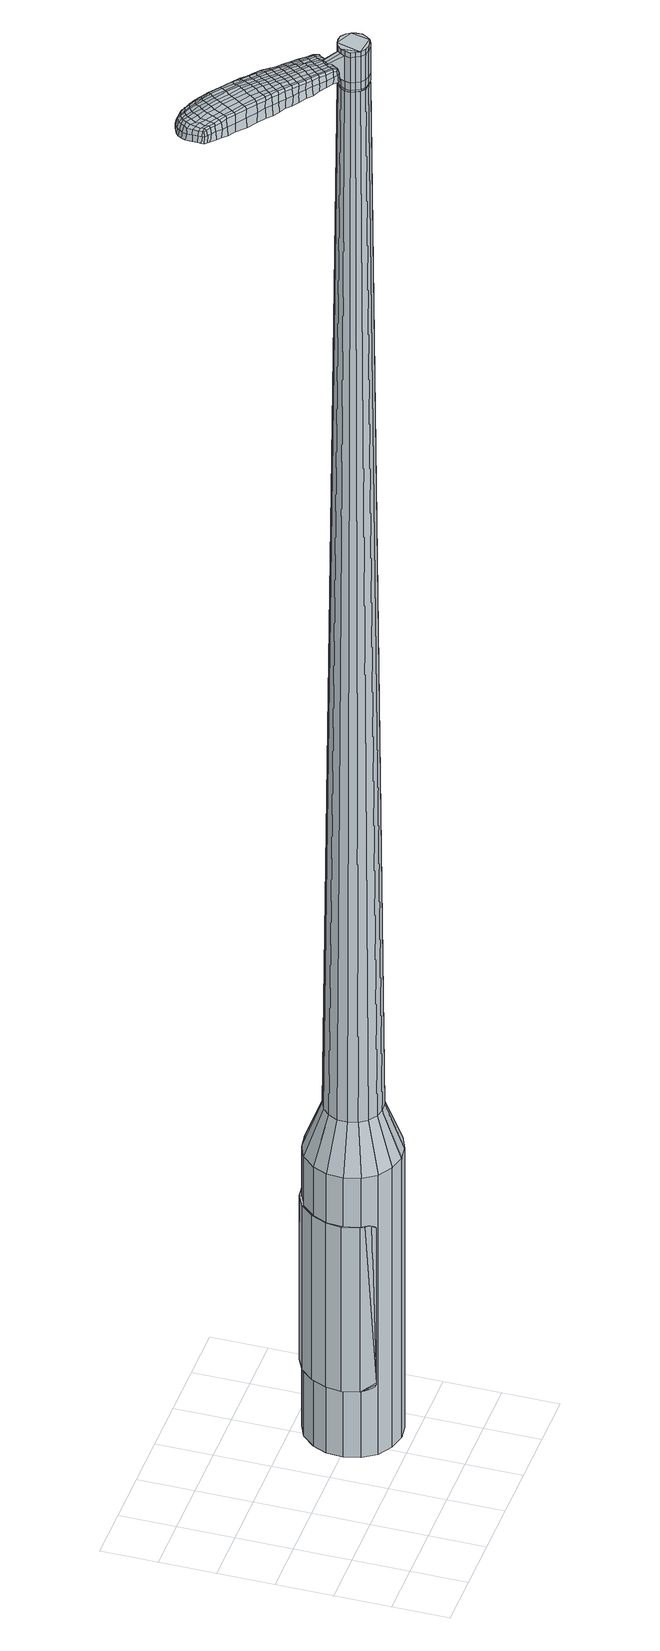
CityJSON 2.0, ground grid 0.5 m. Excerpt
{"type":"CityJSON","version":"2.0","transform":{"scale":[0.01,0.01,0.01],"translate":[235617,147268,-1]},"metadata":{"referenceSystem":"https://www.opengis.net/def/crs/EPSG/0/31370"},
"CityObjects":{
"object1":{"type":"GenericCityObject","attributes":{"cluster":382,"mean_distance_to_centroid":0.336,"new_centroid_x":235618.74,"new_centroid_y":147269.03,"mean_distance_to_camera":9.28,"H1":36.15,"H2":24.6,"Z_final":113.43,"cluster2":-1,"proj_x":235621.21,"proj_y":147265.4,"id_line":64992,"bearing_l":55.8,"distance":4.38,"orientation":"left","G_obj":145.8},"geometry":[{"type":"MultiSurface","lod":"2","boundaries":[[[0,1,2,3]],[[1,4,5,2]],[[4,6,7,5]],[[6,8,9,7]],[[8,10,11,9]],[[10,12,13,11]],[[12,14,15,13]],[[14,16,17,15]],[[16,18,19,17]],[[18,20,21,19]],[[20,22,23,21]],[[22,24,25,23]],[[24,26,27,25]],[[26,28,29,27]],[[28,30,31,29]],[[30,32,33,31]],[[32,34,35,33]],[[34,0,3,35]],[[36,37,38,39]],[[38,40,41,42]],[[41,43,42]],[[42,44,45,46]],[[45,47,46]],[[46,48,49,50]],[[49,51,50]],[[42,46,50,38]],[[50,52,39,38]],[[53,36,39]],[[2,5,7,35]],[[7,9,11,15]],[[11,13,15]],[[15,17,19,23]],[[19,21,23]],[[23,25,27,31]],[[27,29,31]],[[15,23,31,7]],[[31,33,35,7]],[[3,2,35]],[[1,0,54,55]],[[0,34,56,54]],[[34,32,57,56]],[[32,30,58,57]],[[30,28,59,58]],[[28,26,60,59]],[[26,24,61,60]],[[24,22,62,61]],[[22,20,63,62]],[[20,18,64,63]],[[18,16,65,64]],[[16,14,66,65]],[[14,12,67,66]],[[12,10,68,67]],[[10,8,69,68]],[[8,6,70,69]],[[6,4,71,70]],[[4,1,55,71]],[[55,54,72,73]],[[54,56,74,72]],[[56,57,75,74]],[[57,58,76,75]],[[58,59,77,76]],[[59,60,78,77]],[[60,61,79,78]],[[61,62,80,79]],[[62,63,81,80]],[[63,64,82,81]],[[64,65,83,82]],[[65,66,84,83]],[[66,67,85,84]],[[67,68,86,85]],[[68,69,87,86]],[[69,70,88,87]],[[70,71,89,88]],[[71,55,73,89]],[[72,90,91,73]],[[74,92,90,72]],[[93,94,92,74]],[[76,95,94,93]],[[96,97,95,76]],[[98,99,97,96]],[[100,101,99,98]],[[102,103,101,100]],[[104,105,103,102]],[[106,107,105,104]],[[108,109,107,106]],[[84,110,109,108]],[[111,112,110,84]],[[86,113,112,111]],[[114,115,113,86]],[[116,117,115,114]],[[89,118,117,116]],[[73,91,118,89]],[[119,120,121,122]],[[123,119,122,124]],[[125,123,124,126]],[[127,125,126,128]],[[129,127,128,130]],[[131,129,130,132]],[[133,131,132,134]],[[135,133,134,136]],[[137,135,136,138]],[[139,137,138,140]],[[141,139,140,142]],[[143,141,142,144]],[[145,143,144,146]],[[147,145,146,148]],[[149,147,148,150]],[[151,149,150,152]],[[75,93,74]],[[75,76,93]],[[77,96,76]],[[77,78,98,96]],[[78,79,100,98]],[[79,80,102,100]],[[80,81,104,102]],[[81,82,106,104]],[[82,83,108,106]],[[83,84,108]],[[85,111,84]],[[85,86,111]],[[87,114,86]],[[87,88,116,114]],[[88,89,116]],[[153,117,118]],[[153,154,115,117]],[[154,113,115]],[[155,112,113]],[[155,110,112]],[[156,109,110]],[[156,157,107,109]],[[157,158,105,107]],[[158,159,103,105]],[[159,160,101,103]],[[160,161,99,101]],[[161,162,97,99]],[[162,95,97]],[[163,94,95]],[[163,92,94]],[[39,52,151,164]],[[91,90,165,152]],[[53,39,164,120]],[[90,92,121,165]],[[36,53,120,119]],[[92,163,122,121]],[[37,36,119,123]],[[163,95,124,122]],[[38,37,123,125]],[[95,162,126,124]],[[40,38,125,127]],[[162,161,128,126]],[[41,40,127,129]],[[161,160,130,128]],[[43,41,129,131]],[[160,159,132,130]],[[42,43,131,133]],[[159,158,134,132]],[[44,42,133,135]],[[158,157,136,134]],[[45,44,135,137]],[[157,156,138,136]],[[47,45,137,139]],[[156,110,140,138]],[[46,47,139,141]],[[110,155,142,140]],[[48,46,141,143]],[[155,113,144,142]],[[49,48,143,145]],[[113,154,146,144]],[[51,49,145,147]],[[154,153,148,146]],[[50,51,147,149]],[[153,118,150,148]],[[52,50,149,151]],[[118,91,152,150]],[[151,152,166,167]],[[152,165,168,166]],[[165,121,169,168]],[[121,120,170,169]],[[120,164,171,170]],[[164,151,167,171]],[[172,173,174,175]],[[176,172,175,177]],[[172,176,178,179]],[[173,172,179,180]],[[181,182,183,184]],[[185,181,184,186]],[[181,185,187,188]],[[182,181,188,189]],[[190,191,192,193]],[[194,190,193,195]],[[190,194,196,197]],[[191,190,197,198]],[[199,200,201,202]],[[203,199,202,204]],[[199,203,205,206]],[[200,199,206,207]],[[208,209,210,211]],[[212,208,211,213]],[[208,212,214,215]],[[209,208,215,216]],[[217,218,219,220]],[[221,217,220,222]],[[217,221,223,224]],[[218,217,224,225]],[[226,227,228,229]],[[218,226,229,219]],[[226,218,225,230]],[[227,226,230,231]],[[232,233,234,235]],[[227,232,235,228]],[[232,227,231,236]],[[233,232,236,237]],[[238,176,177,239]],[[233,238,239,234]],[[238,233,237,240]],[[176,238,240,178]],[[241,242,243,244]],[[245,241,244,246]],[[241,245,247,248]],[[242,241,248,249]],[[250,251,252,253]],[[242,250,253,243]],[[250,242,249,254]],[[251,250,254,255]],[[256,257,258,259]],[[251,256,259,252]],[[256,251,255,260]],[[257,256,260,261]],[[262,263,264,265]],[[257,262,265,258]],[[262,257,261,266]],[[263,262,266,267]],[[268,173,180,269]],[[263,268,269,264]],[[268,263,267,270]],[[173,268,270,174]],[[271,272,273,274]],[[275,271,274,276]],[[271,275,277,278]],[[272,271,278,279]],[[280,281,282,283]],[[272,280,283,273]],[[280,272,279,284]],[[281,280,284,285]],[[286,287,288,289]],[[281,286,289,282]],[[286,281,285,290]],[[287,286,290,291]],[[292,185,186,293]],[[287,292,293,288]],[[292,287,291,294]],[[185,292,294,187]],[[295,296,297,298]],[[299,295,298,300]],[[295,299,301,302]],[[296,295,302,303]],[[304,305,306,307]],[[296,304,307,297]],[[304,296,303,308]],[[305,304,308,309]],[[310,311,312,313]],[[305,310,313,306]],[[310,305,309,314]],[[311,310,314,315]],[[316,317,318,319]],[[311,316,319,312]],[[316,311,315,320]],[[317,316,320,321]],[[322,182,189,323]],[[317,322,323,318]],[[322,317,321,324]],[[182,322,324,183]],[[325,211,210,326]],[[327,325,326,328]],[[325,327,329,330]],[[211,325,330,213]],[[331,327,328,332]],[[333,331,332,334]],[[331,333,335,336]],[[327,331,336,329]],[[337,333,334,338]],[[339,337,338,340]],[[337,339,341,342]],[[333,337,342,335]],[[343,339,340,344]],[[345,343,344,346]],[[343,345,347,348]],[[339,343,348,341]],[[349,345,346,350]],[[200,349,350,201]],[[349,200,207,351]],[[345,349,351,347]],[[352,353,198,197]],[[354,352,197,196]],[[352,354,355,356]],[[353,352,356,357]],[[358,359,357,356]],[[360,358,356,355]],[[358,360,361,362]],[[359,358,362,363]],[[364,365,363,362]],[[366,364,362,361]],[[364,366,367,368]],[[365,364,368,369]],[[370,371,369,368]],[[372,370,368,367]],[[370,372,205,203]],[[371,370,203,204]],[[373,374,375,376]],[[275,373,376,277]],[[373,275,276,377]],[[374,373,377,378]],[[379,194,195,380]],[[374,379,380,375]],[[379,374,378,381]],[[194,379,381,196]],[[382,383,384,385]],[[221,382,385,223]],[[382,221,222,386]],[[383,382,386,387]],[[388,389,390,391]],[[383,388,391,384]],[[388,383,387,392]],[[389,388,392,393]],[[394,191,198,395]],[[389,394,395,390]],[[394,389,393,396]],[[191,394,396,192]],[[397,398,399,400]],[[179,397,400,180]],[[397,179,178,401]],[[398,397,401,402]],[[403,404,405,406]],[[398,403,406,399]],[[403,398,402,407]],[[404,403,407,408]],[[409,202,201,410]],[[404,409,410,405]],[[409,404,408,411]],[[202,409,411,204]],[[412,413,414,415]],[[184,412,415,186]],[[412,184,183,416]],[[413,412,416,417]],[[418,206,205,419]],[[413,418,419,414]],[[418,413,417,420]],[[206,418,420,207]],[[421,422,423,424]],[[299,421,424,301]],[[421,299,300,425]],[[422,421,425,426]],[[427,212,213,428]],[[422,427,428,423]],[[427,422,426,429]],[[212,427,429,214]],[[430,431,432,433]],[[245,430,433,247]],[[430,245,246,434]],[[431,430,434,435]],[[436,437,438,439]],[[431,436,439,432]],[[436,431,435,440]],[[437,436,440,441]],[[442,209,216,443]],[[437,442,443,438]],[[442,437,441,444]],[[209,442,444,210]],[[445,446,435,434]],[[244,445,434,246]],[[445,244,243,447]],[[446,445,447,448]],[[449,450,441,440]],[[446,449,440,435]],[[449,446,448,451]],[[450,449,451,452]],[[453,326,210,444]],[[450,453,444,441]],[[453,450,452,454]],[[326,453,454,328]],[[455,456,457,458]],[[302,455,458,303]],[[455,302,301,424]],[[456,455,424,423]],[[459,330,329,460]],[[456,459,460,457]],[[459,456,423,428]],[[330,459,428,213]],[[461,462,448,447]],[[253,461,447,243]],[[461,253,252,463]],[[462,461,463,464]],[[465,466,452,451]],[[462,465,451,448]],[[465,462,464,467]],[[466,465,467,468]],[[469,332,328,454]],[[466,469,454,452]],[[469,466,468,470]],[[332,469,470,334]],[[471,472,473,474]],[[308,471,474,309]],[[471,308,303,458]],[[472,471,458,457]],[[475,336,335,476]],[[472,475,476,473]],[[475,472,457,460]],[[336,475,460,329]],[[477,478,464,463]],[[259,477,463,252]],[[477,259,258,479]],[[478,477,479,480]],[[481,482,468,467]],[[478,481,467,464]],[[481,478,480,483]],[[482,481,483,484]],[[485,338,334,470]],[[482,485,470,468]],[[485,482,484,486]],[[338,485,486,340]],[[487,488,489,490]],[[314,487,490,315]],[[487,314,309,474]],[[488,487,474,473]],[[491,342,341,492]],[[488,491,492,489]],[[491,488,473,476]],[[342,491,476,335]],[[493,494,480,479]],[[265,493,479,258]],[[493,265,264,495]],[[494,493,495,496]],[[497,498,484,483]],[[494,497,483,480]],[[497,494,496,499]],[[498,497,499,500]],[[501,344,340,486]],[[498,501,486,484]],[[501,498,500,502]],[[344,501,502,346]],[[503,504,505,506]],[[320,503,506,321]],[[503,320,315,490]],[[504,503,490,489]],[[507,348,347,508]],[[504,507,508,505]],[[507,504,489,492]],[[348,507,492,341]],[[509,510,496,495]],[[269,509,495,264]],[[509,269,180,400]],[[510,509,400,399]],[[511,512,500,499]],[[510,511,499,496]],[[511,510,399,406]],[[512,511,406,405]],[[513,350,346,502]],[[512,513,502,500]],[[513,512,405,410]],[[350,513,410,201]],[[514,515,417,416]],[[324,514,416,183]],[[514,324,321,506]],[[515,514,506,505]],[[516,351,207,420]],[[515,516,420,417]],[[516,515,505,508]],[[351,516,508,347]],[[517,518,378,377]],[[274,517,377,276]],[[517,274,273,519]],[[518,517,519,520]],[[521,354,196,381]],[[518,521,381,378]],[[521,518,520,522]],[[354,521,522,355]],[[523,524,525,526]],[[224,523,526,225]],[[523,224,223,385]],[[524,523,385,384]],[[527,528,529,530]],[[524,527,530,525]],[[527,524,384,391]],[[528,527,391,390]],[[531,353,357,532]],[[528,531,532,529]],[[531,528,390,395]],[[353,531,395,198]],[[533,534,520,519]],[[283,533,519,273]],[[533,283,282,535]],[[534,533,535,536]],[[537,360,355,522]],[[534,537,522,520]],[[537,534,536,538]],[[360,537,538,361]],[[539,540,541,542]],[[230,539,542,231]],[[539,230,225,526]],[[540,539,526,525]],[[543,544,545,546]],[[540,543,546,541]],[[543,540,525,530]],[[544,543,530,529]],[[547,359,363,548]],[[544,547,548,545]],[[547,544,529,532]],[[359,547,532,357]],[[549,550,536,535]],[[289,549,535,282]],[[549,289,288,551]],[[550,549,551,552]],[[553,366,361,538]],[[550,553,538,536]],[[553,550,552,554]],[[366,553,554,367]],[[555,556,557,558]],[[236,555,558,237]],[[555,236,231,542]],[[556,555,542,541]],[[559,560,561,562]],[[556,559,562,557]],[[559,556,541,546]],[[560,559,546,545]],[[563,365,369,564]],[[560,563,564,561]],[[563,560,545,548]],[[365,563,548,363]],[[565,566,552,551]],[[293,565,551,288]],[[565,293,186,415]],[[566,565,415,414]],[[567,372,367,554]],[[566,567,554,552]],[[567,566,414,419]],[[372,567,419,205]],[[568,569,402,401]],[[240,568,401,178]],[[568,240,237,558]],[[569,568,558,557]],[[570,571,408,407]],[[569,570,407,402]],[[570,569,557,562]],[[571,570,562,561]],[[572,371,204,411]],[[571,572,411,408]],[[572,571,561,564]],[[371,572,564,369]],[[573,574,575,576]],[[576,575,577,578]],[[579,577,575,580]],[[580,575,574,581]],[[582,583,584,585]],[[585,584,586,587]],[[588,586,584,589]],[[589,584,583,590]],[[591,592,593,594]],[[594,593,595,596]],[[597,595,593,598]],[[598,593,592,599]],[[600,601,602,603]],[[603,602,604,605]],[[606,604,602,607]],[[607,602,601,608]],[[609,610,611,612]],[[612,611,613,614]],[[615,613,611,616]],[[616,611,610,617]],[[618,619,620,621]],[[621,620,622,623]],[[624,622,620,625]],[[625,620,619,626]],[[627,628,629,630]],[[630,629,619,618]],[[626,619,629,631]],[[631,629,628,632]],[[633,634,635,636]],[[636,635,628,627]],[[632,628,635,637]],[[637,635,634,638]],[[578,577,639,640]],[[640,639,634,633]],[[638,634,639,641]],[[641,639,577,579]],[[642,643,644,645]],[[645,644,646,647]],[[648,646,644,649]],[[649,644,643,650]],[[651,652,653,654]],[[654,653,643,642]],[[650,643,653,655]],[[655,653,652,656]],[[657,658,659,660]],[[660,659,652,651]],[[656,652,659,661]],[[661,659,658,662]],[[663,664,665,666]],[[666,665,658,657]],[[662,658,665,667]],[[667,665,664,668]],[[581,574,669,670]],[[670,669,664,663]],[[668,664,669,671]],[[671,669,574,573]],[[672,673,674,675]],[[675,674,676,677]],[[678,676,674,679]],[[679,674,673,680]],[[681,682,683,684]],[[684,683,673,672]],[[680,673,683,685]],[[685,683,682,686]],[[687,688,689,690]],[[690,689,682,681]],[[686,682,689,691]],[[691,689,688,692]],[[587,586,693,694]],[[694,693,688,687]],[[692,688,693,695]],[[695,693,586,588]],[[696,697,698,699]],[[699,698,700,701]],[[702,700,698,703]],[[703,698,697,704]],[[705,706,707,708]],[[708,707,697,696]],[[704,697,707,709]],[[709,707,706,710]],[[711,712,713,714]],[[714,713,706,705]],[[710,706,713,715]],[[715,713,712,716]],[[717,718,719,720]],[[720,719,712,711]],[[716,712,719,721]],[[721,719,718,722]],[[590,583,723,724]],[[724,723,718,717]],[[722,718,723,725]],[[725,723,583,582]],[[609,612,726,727]],[[727,726,728,729]],[[730,728,726,170]],[[170,726,612,614]],[[729,728,731,732]],[[732,731,733,734]],[[735,733,731,736]],[[736,731,728,730]],[[734,733,737,738]],[[738,737,739,740]],[[741,739,737,742]],[[742,737,733,735]],[[740,739,743,744]],[[744,743,745,746]],[[747,745,743,748]],[[748,743,739,741]],[[746,745,749,750]],[[750,749,601,600]],[[608,601,749,751]],[[751,749,745,747]],[[599,752,753,598]],[[598,753,754,597]],[[755,754,753,756]],[[756,753,752,757]],[[757,758,759,756]],[[756,759,760,755]],[[761,760,759,762]],[[762,759,758,763]],[[763,764,765,762]],[[762,765,766,761]],[[767,766,765,768]],[[768,765,764,769]],[[769,770,771,768]],[[768,771,772,767]],[[606,772,771,604]],[[604,771,770,605]],[[773,774,775,776]],[[776,775,676,678]],[[677,676,775,777]],[[777,775,774,778]],[[596,595,779,780]],[[780,779,774,773]],[[778,774,779,781]],[[781,779,595,597]],[[782,783,784,785]],[[785,784,622,624]],[[623,622,784,786]],[[786,784,783,787]],[[788,789,790,791]],[[791,790,783,782]],[[787,783,790,792]],[[792,790,789,793]],[[599,592,794,795]],[[795,794,789,788]],[[793,789,794,796]],[[796,794,592,591]],[[797,798,799,800]],[[800,799,580,581]],[[579,580,799,801]],[[801,799,798,802]],[[803,804,805,806]],[[806,805,798,797]],[[802,798,805,807]],[[807,805,804,808]],[[600,603,809,810]],[[810,809,804,803]],[[808,804,809,811]],[[811,809,603,605]],[[812,813,814,815]],[[815,814,585,587]],[[582,585,814,816]],[[816,814,813,817]],[[606,607,818,819]],[[819,818,813,812]],[[817,813,818,820]],[[820,818,607,608]],[[821,822,823,824]],[[824,823,700,702]],[[700,823,701]],[[701,823,822,825]],[[614,613,826,827]],[[827,826,822,821]],[[825,822,826,828]],[[828,826,613,615]],[[829,830,831]],[[831,830,646,648]],[[647,646,830,832]],[[832,830,829,833]],[[834,835,836,837]],[[837,836,829,831]],[[833,829,836,838]],[[838,836,835,839]],[[617,610,840,841]],[[841,840,835,834]],[[839,835,840,842]],[[842,840,610,609]],[[833,843,844,832]],[[832,844,645,647]],[[642,645,844,845]],[[845,844,843,846]],[[839,847,848,838]],[[838,848,843,833]],[[846,843,848,849]],[[849,848,847,850]],[[609,727,851,842]],[[842,851,847,839]],[[850,847,851,852]],[[852,851,727,729]],[[853,854,855,856]],[[856,855,703,704]],[[702,703,855,824]],[[824,855,854,821]],[[730,170,857,858]],[[858,857,854,853]],[[821,854,857,827]],[[827,857,170,614]],[[846,859,845]],[[845,859,654,642]],[[651,654,859,860]],[[860,859,861]],[[850,862,863,849]],[[849,863,859,846]],[[861,859,863,864]],[[864,863,862,865]],[[729,732,866,852]],[[852,866,862,850]],[[865,862,866,867]],[[867,866,732,734]],[[868,869,870,871]],[[871,870,709,710]],[[704,709,870,856]],[[856,870,869,853]],[[735,736,872,873]],[[873,872,869,868]],[[853,869,872,858]],[[858,872,736,730]],[[861,874,875,860]],[[860,875,660,651]],[[657,660,875,876]],[[876,875,874,877]],[[865,878,879,864]],[[864,879,874,861]],[[877,874,879,880]],[[880,879,878,881]],[[734,738,882,867]],[[867,882,878,865]],[[881,878,882,883]],[[883,882,738,740]],[[884,885,886,887]],[[887,886,715,716]],[[710,715,886,871]],[[871,886,885,868]],[[741,742,888,889]],[[889,888,885,884]],[[868,885,888,873]],[[873,888,742,735]],[[877,890,891,876]],[[876,891,666,657]],[[663,666,891,892]],[[892,891,890,893]],[[881,894,895,880]],[[880,895,890,877]],[[893,890,895,896]],[[896,895,894,897]],[[740,744,898,883]],[[883,898,894,881]],[[897,894,898,899]],[[899,898,744,746]],[[900,901,902,903]],[[903,902,721,722]],[[716,721,902,887]],[[887,902,901,884]],[[747,748,904,905]],[[905,904,901,900]],[[884,901,904,889]],[[889,904,748,741]],[[893,906,907,892]],[[892,907,670,663]],[[581,670,907,800]],[[800,907,906,797]],[[897,908,909,896]],[[896,909,906,893]],[[797,906,909,806]],[[806,909,908,803]],[[746,750,910,899]],[[899,910,908,897]],[[803,908,910,810]],[[810,910,750,600]],[[817,911,912,816]],[[816,912,725,582]],[[722,725,912,903]],[[903,912,911,900]],[[608,751,913,820]],[[820,913,911,817]],[[900,911,913,905]],[[905,913,751,747]],[[778,914,915,777]],[[777,915,675,677]],[[672,675,915,916]],[[916,915,914,917]],[[597,754,918,781]],[[781,918,914,778]],[[917,914,918,919]],[[919,918,754,755]],[[920,921,922,923]],[[923,922,625,626]],[[624,625,922,785]],[[785,922,921,782]],[[924,925,926,927]],[[927,926,921,920]],[[782,921,926,791]],[[791,926,925,788]],[[757,752,928,929]],[[929,928,925,924]],[[788,925,928,795]],[[795,928,752,599]],[[917,930,931,916]],[[916,931,684,672]],[[681,684,931,932]],[[932,931,930,933]],[[755,760,934,919]],[[919,934,930,917]],[[933,930,934,935]],[[935,934,760,761]],[[936,937,938,939]],[[939,938,631,632]],[[626,631,938,923]],[[923,938,937,920]],[[940,941,942,943]],[[943,942,937,936]],[[920,937,942,927]],[[927,942,941,924]],[[763,758,944,945]],[[945,944,941,940]],[[924,941,944,929]],[[929,944,758,757]],[[933,946,947,932]],[[932,947,690,681]],[[687,690,947,948]],[[948,947,946,949]],[[761,766,950,935]],[[935,950,946,933]],[[949,946,950,951]],[[951,950,766,767]],[[952,953,954,955]],[[955,954,637,638]],[[632,637,954,939]],[[939,954,953,936]],[[956,957,958,959]],[[959,958,953,952]],[[936,953,958,943]],[[943,958,957,940]],[[769,764,960,961]],[[961,960,957,956]],[[940,957,960,945]],[[945,960,764,763]],[[949,962,963,948]],[[948,963,694,687]],[[587,694,963,815]],[[815,963,962,812]],[[767,772,964,951]],[[951,964,962,949]],[[812,962,964,819]],[[819,964,772,606]],[[802,965,966,801]],[[801,966,641,579]],[[638,641,966,955]],[[955,966,965,952]],[[808,967,968,807]],[[807,968,965,802]],[[952,965,968,959]],[[959,968,967,956]],[[605,770,969,811]],[[811,969,967,808]],[[956,967,969,961]],[[961,969,770,769]],[[573,576,175,174]],[[576,578,177,175]],[[588,589,188,187]],[[589,590,189,188]],[[591,594,193,192]],[[594,596,195,193]],[[615,616,215,214]],[[616,617,216,215]],[[618,621,220,219]],[[621,623,222,220]],[[627,630,229,228]],[[630,618,219,229]],[[633,636,235,234]],[[636,627,228,235]],[[578,640,239,177]],[[640,633,234,239]],[[648,649,248,247]],[[649,650,249,248]],[[650,655,254,249]],[[655,656,255,254]],[[656,661,260,255]],[[661,662,261,260]],[[662,667,266,261]],[[667,668,267,266]],[[668,671,270,267]],[[671,573,174,270]],[[678,679,278,277]],[[679,680,279,278]],[[680,685,284,279]],[[685,686,285,284]],[[686,691,290,285]],[[691,692,291,290]],[[692,695,294,291]],[[695,588,187,294]],[[696,699,298,297]],[[699,701,300,298]],[[705,708,307,306]],[[708,696,297,307]],[[711,714,313,312]],[[714,705,306,313]],[[717,720,319,318]],[[720,711,312,319]],[[590,724,323,189]],[[724,717,318,323]],[[773,776,376,375]],[[776,678,277,376]],[[596,780,380,195]],[[780,773,375,380]],[[623,786,386,222]],[[786,787,387,386]],[[787,792,392,387]],[[792,793,393,392]],[[793,796,396,393]],[[796,591,192,396]],[[701,425,300]],[[701,825,426,425]],[[825,828,429,426]],[[828,615,214,429]],[[831,433,432]],[[831,648,247,433]],[[834,837,439,438]],[[837,831,432,439]],[[617,841,443,216]],[[841,834,438,443]],[[970,971,972,973]],[[974,975,973,972]],[[976,977,978,979]],[[980,981,982,983]],[[971,984,985,972]],[[986,974,972,985]],[[987,976,979,988]],[[989,990,981,980]],[[984,991,992,985]],[[992,993,986,985]],[[994,987,988,995]],[[996,990,989,997]],[[991,998,999,992]],[[999,1000,993,992]],[[1001,994,995,1002]],[[1003,996,997,1004]],[[1005,1006,1007,1008]],[[1009,1010,1006,1005]],[[1009,1011,1012,1010]],[[1011,1013,1014,1012]],[[1015,1016,1017,1018]],[[1019,1020,1016,1015]],[[1021,1022,1020,1019]],[[1023,1024,1022,1021]],[[1018,1007,1006,1015]],[[1015,1006,1010,1019]],[[1010,1012,1021,1019]],[[1012,1014,1023,1021]],[[979,978,975,974]],[[988,979,974,986]],[[993,995,988,986]],[[1000,1002,995,993]],[[980,983,977,976]],[[989,980,976,987]],[[997,989,987,994]],[[1004,997,994,1001]],[[981,1005,1008,982]],[[990,1009,1005,981]],[[1011,1009,990,996]],[[1013,1011,996,1003]],[[1025,1026,1027,1028]],[[1027,1029,1030,1031]],[[1027,1031,1032,1033]],[[1027,1033,1028]],[[1034,1025,1028,1035]],[[1036,1035,1028,1037]],[[1038,1037,1028]],[[1039,1027,1026,1040]],[[1041,1039,1040,1042]],[[1043,1041,1042,1044]],[[1045,1043,1044,1046]],[[1047,1045,1046,1048]],[[1048,1049,1050,1051]],[[1048,1051,1052,1053]],[[1048,1053,1054,1055]],[[1054,1056,1057,1058]],[[1054,1058,1059,1060]],[[1054,1060,1055]],[[1048,1055,1047]],[[1061,1062,1026,1025]],[[1063,1064,1029,1027]],[[1065,1066,1038,1028]],[[1062,1067,1040,1026]],[[1068,1063,1027,1039]],[[1067,1069,1042,1040]],[[1070,1068,1039,1041]],[[1069,1071,1044,1042]],[[1072,1070,1041,1043]],[[1071,1073,1046,1044]],[[1074,1072,1043,1045]],[[1073,1075,1048,1046]],[[1076,1074,1045,1047]],[[1075,1077,1049,1048]],[[1078,1079,1056,1054]],[[1080,1076,1047,1055]],[[1050,1049,1077,1081]],[[1051,1050,1081,1082]],[[1052,1051,1082,1083]],[[1053,1052,1083,1084]],[[1054,1053,1084,1078]],[[1085,1061,1025,1034]],[[1086,1085,1034,1035]],[[1087,1086,1035,1036]],[[1088,1087,1036,1037]],[[1066,1088,1037,1038]],[[1030,1029,1064,1089]],[[1057,1056,1079,1090]],[[1031,1030,1089,1091]],[[1032,1031,1091,1092]],[[1033,1032,1092,1093]],[[1028,1033,1093,1065]],[[1058,1057,1090,1094]],[[1059,1058,1094,1095]],[[1060,1059,1095,1096]],[[1055,1060,1096,1080]]]}]}
},
"vertices":[
[137,126,384],[147,137,384],[147,137,96],[137,126,96],[160,143,384],[160,143,96],[175,145,384],[175,145,96],[189,141,384],[189,141,96],[201,133,384],[201,133,96],[210,121,384],[210,121,96],[214,107,384],[214,107,96],[213,92,384],[213,92,96],[207,79,384],[207,79,96],[197,68,384],[197,68,96],[183,62,384],[183,62,96],[169,60,384],[169,60,96],[155,64,384],[155,64,96],[142,72,384],[142,72,96],[134,84,384],[134,84,96],[130,98,384],[130,98,96],[131,113,384],[131,113,96],[158,101,1524],[160,97,1524],[162,93,1524],[161,110,1524],[166,90,1524],[171,89,1524],[180,91,1524],[176,89,1524],[183,95,1524],[185,99,1524],[184,108,1524],[185,104,1524],[181,112,1524],[177,115,1524],[168,115,1524],[173,116,1524],[164,113,1524],[159,106,1524],[151,117,429],[157,123,429],[147,109,429],[147,100,429],[149,91,429],[154,84,429],[162,79,429],[170,77,429],[179,78,429],[187,82,429],[193,88,429],[196,96,429],[197,105,429],[195,113,429],[189,120,429],[182,125,429],[174,128,429],[165,127,429],[161,110,1483],[164,113,1483],[159,106,1483],[158,101,1483],[160,97,1483],[162,93,1483],[166,90,1483],[171,89,1483],[176,89,1483],[180,91,1483],[183,95,1483],[185,99,1483],[185,104,1483],[184,108,1483],[181,112,1483],[177,115,1483],[173,116,1483],[168,115,1483],[161,110,1485],[164,113,1485],[159,106,1485],[159,101,1483],[159,101,1485],[160,97,1485],[163,93,1483],[163,93,1485],[167,91,1483],[167,91,1485],[171,90,1483],[171,90,1485],[175,90,1483],[175,90,1485],[179,92,1483],[179,92,1485],[182,95,1483],[182,95,1485],[184,99,1483],[184,99,1485],[185,104,1485],[183,108,1483],[183,108,1485],[181,112,1485],[177,114,1483],[177,114,1485],[173,115,1483],[173,115,1485],[168,115,1485],[158,101,1519],[159,106,1519],[159,106,1493],[158,101,1493],[160,97,1519],[160,97,1493],[162,93,1519],[162,93,1493],[166,90,1519],[166,90,1493],[171,89,1519],[171,89,1493],[176,89,1519],[176,89,1493],[180,91,1519],[180,91,1493],[183,95,1519],[183,95,1493],[185,99,1519],[185,99,1493],[185,104,1519],[185,104,1493],[184,108,1519],[184,108,1493],[181,112,1519],[181,112,1493],[177,115,1519],[177,115,1493],[173,116,1519],[173,116,1493],[168,115,1519],[168,115,1493],[164,113,1519],[164,113,1493],[173,116,1485],[177,115,1485],[184,108,1485],[185,99,1485],[183,95,1485],[180,91,1485],[176,89,1485],[171,89,1485],[166,90,1485],[162,93,1485],[158,101,1485],[161,110,1519],[161,110,1493],[147,123,1513],[147,123,1518],[145,120,1513],[143,118,1513],[143,118,1518],[145,120,1518],[95,178,1519],[101,174,1518],[100,176,1509],[95,180,1510],[88,183,1519],[88,185,1510],[88,182,1526],[95,176,1525],[101,172,1525],[73,147,1519],[79,143,1518],[81,144,1525],[75,147,1525],[66,151,1519],[67,152,1526],[64,151,1510],[71,146,1510],[77,142,1509],[22,202,1519],[24,205,1519],[24,206,1513],[22,203,1513],[21,198,1519],[20,199,1513],[22,198,1524],[24,201,1524],[26,204,1524],[84,161,1530],[90,157,1529],[92,159,1529],[86,163,1530],[76,166,1531],[78,169,1531],[74,163,1530],[82,158,1530],[88,154,1529],[151,116,1512],[152,118,1512],[151,118,1517],[150,116,1517],[149,113,1512],[148,114,1517],[148,113,1506],[150,116,1506],[151,118,1506],[45,210,1519],[48,209,1519],[48,211,1512],[45,212,1512],[43,211,1518],[43,213,1512],[43,210,1522],[45,209,1523],[48,208,1524],[52,207,1519],[57,204,1519],[57,206,1512],[52,208,1512],[52,205,1524],[57,202,1525],[62,201,1519],[69,197,1519],[69,198,1511],[62,203,1511],[62,199,1526],[69,195,1526],[78,190,1519],[78,192,1510],[78,188,1526],[154,133,1513],[148,138,1513],[148,137,1518],[154,132,1517],[158,130,1512],[157,130,1516],[158,131,1506],[153,135,1507],[147,139,1507],[142,143,1514],[136,147,1515],[136,146,1520],[142,141,1519],[142,144,1507],[136,149,1507],[130,152,1515],[124,156,1516],[124,155,1522],[130,150,1521],[130,154,1508],[124,158,1508],[118,161,1517],[112,165,1517],[112,164,1524],[118,159,1523],[118,163,1508],[112,167,1509],[106,170,1518],[106,168,1524],[106,172,1509],[24,181,1519],[27,179,1519],[28,180,1524],[25,182,1523],[23,183,1518],[24,184,1522],[21,183,1512],[23,181,1512],[25,179,1512],[31,176,1519],[35,172,1519],[36,173,1525],[32,177,1524],[29,175,1512],[33,172,1512],[40,169,1519],[46,164,1519],[48,165,1526],[41,170,1526],[38,168,1511],[45,164,1511],[56,158,1519],[58,158,1526],[54,157,1510],[136,108,1513],[130,112,1513],[129,112,1507],[135,108,1507],[141,106,1512],[140,105,1506],[141,107,1516],[138,109,1517],[131,113,1518],[123,116,1514],[117,120,1515],[115,119,1507],[122,116,1507],[125,117,1519],[118,121,1520],[111,124,1515],[104,128,1516],[102,127,1508],[109,123,1508],[112,124,1521],[106,128,1522],[98,131,1517],[92,135,1517],[90,135,1509],[96,131,1508],[99,132,1523],[93,136,1524],[85,139,1518],[83,138,1509],[87,140,1524],[145,119,1519],[147,121,1519],[139,123,1520],[140,126,1520],[137,121,1520],[143,117,1519],[133,128,1522],[134,130,1522],[127,132,1523],[128,134,1523],[125,129,1523],[131,125,1521],[120,136,1524],[122,138,1524],[114,140,1525],[116,142,1525],[112,137,1525],[119,133,1524],[108,144,1526],[110,147,1526],[102,148,1527],[104,151,1527],[100,146,1527],[106,141,1526],[96,152,1528],[98,155,1528],[94,150,1528],[26,200,1527],[28,203,1527],[25,196,1526],[28,193,1527],[30,197,1528],[32,200,1528],[35,193,1529],[37,197,1529],[33,190,1528],[39,186,1530],[41,189,1530],[43,192,1530],[47,185,1531],[49,188,1531],[45,182,1530],[53,177,1531],[55,180,1531],[57,183,1531],[65,173,1531],[67,176,1531],[63,170,1531],[22,185,1518],[21,188,1519],[20,188,1513],[20,185,1513],[23,185,1523],[22,188,1523],[21,193,1519],[20,193,1513],[22,193,1524],[41,212,1518],[38,212,1518],[39,210,1523],[41,210,1523],[41,213,1513],[38,213,1513],[34,211,1519],[30,210,1519],[32,209,1524],[35,210,1523],[34,212,1513],[30,210,1513],[27,208,1519],[28,207,1524],[26,208,1513],[94,175,1528],[93,174,1528],[99,169,1528],[100,171,1527],[87,180,1528],[86,179,1529],[91,171,1529],[89,169,1530],[95,164,1529],[97,167,1528],[84,177,1529],[82,174,1530],[87,166,1530],[93,162,1529],[80,171,1531],[76,148,1528],[77,150,1529],[70,155,1529],[68,153,1528],[82,145,1527],[83,147,1528],[79,154,1529],[72,159,1530],[85,150,1528],[144,106,1512],[145,107,1512],[144,108,1517],[143,107,1517],[142,105,1506],[144,107,1506],[147,110,1512],[146,111,1517],[146,110,1506],[159,128,1512],[158,126,1512],[158,127,1506],[159,129,1506],[157,128,1517],[157,127,1517],[157,124,1512],[155,122,1512],[155,123,1506],[156,125,1506],[155,125,1517],[154,123,1517],[154,120,1512],[153,121,1506],[152,120,1517],[153,131,1519],[152,130,1519],[147,135,1520],[146,134,1520],[151,128,1519],[149,126,1519],[145,132,1520],[143,130,1520],[148,123,1519],[142,128,1520],[139,110,1519],[140,111,1519],[133,115,1520],[132,114,1520],[141,114,1519],[135,118,1520],[141,140,1521],[140,138,1521],[135,144,1522],[134,143,1522],[139,137,1521],[137,134,1521],[133,141,1522],[131,139,1523],[136,132,1522],[130,136,1523],[126,118,1521],[127,119,1521],[121,123,1522],[119,122,1522],[129,122,1521],[123,126,1522],[129,149,1523],[128,147,1523],[123,153,1524],[122,152,1524],[127,145,1523],[125,143,1524],[121,150,1525],[119,147,1525],[124,141,1524],[118,145,1525],[113,125,1523],[114,127,1523],[108,131,1524],[107,129,1524],[116,130,1524],[110,134,1525],[117,158,1525],[116,156,1525],[112,162,1526],[110,161,1526],[115,154,1526],[113,152,1526],[109,158,1527],[107,156,1527],[111,149,1526],[105,153,1527],[101,133,1525],[102,135,1525],[96,139,1526],[94,137,1526],[104,138,1526],[98,142,1527],[106,166,1527],[105,165,1527],[103,163,1527],[101,160,1528],[99,158,1528],[88,141,1527],[89,143,1527],[91,146,1528],[25,184,1525],[24,187,1525],[28,181,1526],[27,184,1526],[24,191,1526],[28,189,1527],[43,209,1525],[41,209,1525],[44,207,1526],[46,207,1525],[37,208,1525],[34,207,1526],[38,205,1527],[41,206,1526],[31,205,1526],[35,203,1527],[32,178,1526],[32,181,1527],[37,175,1527],[37,177,1528],[32,185,1528],[38,181,1529],[51,205,1526],[49,204,1527],[54,201,1528],[56,202,1527],[46,203,1527],[43,202,1528],[48,198,1529],[51,200,1528],[40,199,1528],[46,195,1530],[42,171,1528],[42,173,1529],[49,166,1528],[49,168,1529],[44,177,1529],[51,172,1530],[61,198,1528],[59,197,1528],[66,193,1529],[68,194,1528],[57,196,1529],[54,194,1530],[62,189,1530],[64,191,1530],[52,191,1530],[59,186,1531],[58,160,1529],[59,162,1529],[61,166,1530],[77,187,1528],[76,186,1529],[74,184,1530],[72,181,1530],[70,179,1531],[99,174,1509],[99,172,1518],[94,177,1518],[94,179,1509],[87,182,1519],[87,184,1510],[87,180,1525],[94,175,1525],[99,171,1525],[82,145,1525],[80,144,1518],[74,148,1518],[76,149,1525],[67,153,1519],[68,154,1525],[65,152,1510],[72,148,1509],[78,144,1509],[25,204,1513],[26,204,1519],[24,201,1519],[24,202,1513],[23,198,1519],[22,198,1513],[24,197,1524],[25,200,1524],[27,203,1524],[91,159,1528],[89,157,1528],[83,161,1529],[85,164,1529],[76,166,1529],[78,169,1529],[74,163,1529],[81,158,1529],[87,154,1528],[149,119,1516],[150,119,1512],[149,117,1512],[148,117,1516],[147,114,1512],[146,115,1516],[146,115,1506],[148,117,1506],[149,120,1506],[47,209,1512],[47,207,1519],[45,209,1518],[45,210,1512],[43,209,1518],[43,211,1512],[43,208,1522],[44,207,1523],[47,206,1523],[56,204,1512],[56,202,1519],[52,205,1519],[51,207,1512],[51,204,1524],[56,201,1525],[68,197,1511],[68,195,1519],[61,199,1519],[61,201,1511],[61,198,1525],[68,193,1526],[77,188,1519],[77,190,1510],[77,187,1526],[146,135,1518],[146,136,1513],[152,132,1513],[152,131,1517],[156,129,1512],[155,128,1515],[156,130,1506],[152,133,1506],[146,138,1507],[134,144,1520],[134,146,1514],[140,141,1514],[140,140,1519],[140,143,1507],[134,147,1507],[123,153,1522],[123,155,1516],[129,150,1515],[128,149,1521],[128,152,1508],[122,157,1508],[111,162,1523],[111,164,1517],[117,159,1516],[117,158,1522],[117,161,1508],[111,166,1508],[105,168,1517],[105,166,1524],[105,170,1509],[29,181,1523],[28,181,1519],[26,183,1518],[27,183,1523],[25,184,1518],[26,185,1522],[23,184,1512],[24,182,1512],[27,180,1512],[38,175,1525],[36,174,1519],[32,177,1519],[33,178,1524],[30,177,1512],[35,173,1512],[49,166,1526],[48,166,1519],[41,170,1519],[43,171,1525],[39,170,1511],[46,165,1511],[57,159,1519],[59,160,1526],[55,159,1510],[129,114,1507],[131,114,1513],[137,110,1513],[136,110,1506],[142,108,1512],[141,107,1506],[142,109,1515],[138,111,1517],[132,115,1518],[116,121,1507],[118,122,1514],[124,118,1514],[123,117,1507],[126,118,1519],[119,122,1520],[103,129,1508],[105,129,1516],[112,126,1515],[110,125,1508],[113,126,1521],[107,130,1522],[91,136,1508],[93,137,1517],[99,133,1516],[97,133,1508],[100,134,1522],[94,138,1523],[86,141,1517],[84,140,1509],[88,141,1524],[144,120,1518],[146,122,1518],[138,124,1519],[140,126,1519],[137,121,1519],[132,128,1520],[134,130,1520],[126,132,1521],[128,134,1521],[124,130,1521],[131,126,1520],[120,136,1523],[121,139,1523],[114,140,1524],[115,143,1524],[112,138,1524],[118,134,1523],[108,145,1525],[109,147,1525],[102,149,1526],[103,151,1526],[100,146,1526],[106,142,1525],[95,153,1527],[97,155,1527],[94,150,1527],[29,202,1526],[27,199,1526],[26,196,1525],[29,193,1526],[31,197,1526],[33,200,1526],[38,196,1528],[36,193,1528],[34,190,1527],[40,186,1528],[42,189,1529],[44,192,1529],[50,188,1530],[48,185,1530],[46,182,1529],[53,177,1530],[55,180,1530],[57,183,1530],[67,176,1530],[65,173,1530],[63,170,1530],[22,188,1513],[23,188,1518],[24,186,1518],[22,185,1512],[25,186,1523],[24,188,1523],[23,193,1519],[22,193,1513],[24,192,1523],[39,208,1523],[38,210,1518],[41,210,1518],[41,208,1523],[41,211,1512],[38,211,1512],[33,207,1523],[32,208,1519],[35,209,1519],[36,208,1523],[35,210,1513],[31,209,1513],[29,206,1519],[30,205,1524],[28,207,1513],[98,169,1527],[92,173,1527],[93,174,1527],[99,170,1526],[86,179,1527],[85,178,1528],[95,164,1528],[89,169,1528],[91,171,1528],[97,167,1527],[84,176,1528],[82,174,1529],[87,166,1529],[93,162,1528],[80,171,1529],[70,156,1528],[77,151,1527],[76,150,1527],[69,154,1527],[82,146,1526],[83,147,1527],[79,154,1528],[72,159,1528],[85,150,1527],[143,110,1516],[143,109,1512],[143,107,1512],[142,109,1516],[142,108,1506],[145,111,1512],[144,112,1516],[144,111,1506],[156,128,1512],[157,128,1512],[156,129,1506],[156,128,1516],[155,128,1516],[153,124,1506],[153,123,1512],[155,126,1512],[154,127,1506],[154,126,1516],[152,124,1516],[152,121,1512],[151,122,1506],[151,122,1516],[151,130,1518],[152,131,1518],[146,135,1519],[146,134,1519],[149,126,1518],[150,128,1518],[144,132,1519],[143,130,1519],[147,124,1518],[141,128,1519],[133,116,1519],[139,112,1518],[138,111,1518],[132,115,1519],[141,115,1518],[135,118,1519],[140,139,1520],[134,144,1521],[134,143,1521],[137,134,1520],[138,137,1520],[132,141,1521],[131,139,1521],[135,132,1520],[129,137,1521],[120,124,1521],[127,120,1520],[126,119,1520],[120,123,1521],[128,123,1520],[122,127,1521],[128,147,1522],[128,148,1522],[122,153,1523],[122,152,1523],[125,143,1522],[126,145,1522],[120,150,1523],[119,147,1524],[123,141,1523],[117,145,1524],[108,132,1523],[114,128,1522],[113,127,1522],[107,131,1523],[116,131,1522],[110,135,1523],[116,156,1524],[116,157,1524],[110,161,1525],[110,160,1525],[113,152,1525],[114,154,1524],[108,158,1525],[107,156,1526],[111,149,1525],[105,154,1526],[95,140,1525],[102,136,1524],[101,134,1524],[95,138,1525],[104,139,1524],[97,143,1525],[104,165,1526],[105,166,1526],[101,160,1527],[102,163,1526],[99,158,1527],[89,143,1526],[89,142,1526],[91,147,1526],[26,187,1524],[27,184,1524],[29,182,1525],[29,184,1525],[26,191,1525],[29,189,1525],[44,206,1525],[41,207,1524],[43,207,1524],[46,206,1525],[38,204,1526],[34,206,1525],[38,207,1524],[41,205,1525],[32,204,1525],[35,202,1526],[33,181,1526],[33,179,1526],[38,176,1526],[38,177,1527],[33,185,1526],[39,181,1527],[54,200,1527],[48,203,1526],[50,203,1526],[55,200,1526],[48,197,1528],[43,201,1527],[46,202,1526],[51,199,1527],[40,199,1527],[46,195,1528],[43,174,1527],[43,172,1527],[49,167,1527],[50,169,1528],[44,178,1528],[51,173,1529],[66,192,1528],[59,196,1527],[60,197,1527],[67,193,1527],[61,188,1529],[54,193,1529],[57,195,1528],[64,190,1528],[52,191,1529],[59,186,1530],[60,162,1528],[59,161,1528],[61,166,1529],[76,185,1528],[77,186,1528],[71,181,1529],[74,183,1529],[69,179,1530],[156,130,1508],[153,124,1508],[126,143,1509],[131,150,1509],[109,156,1510],[114,163,1510],[77,179,1512],[82,187,1512],[97,176,1511],[91,169,1511],[62,189,1513],[50,196,1514],[55,203,1514],[67,197,1513],[149,118,1508],[122,137,1509],[104,149,1510],[71,171,1512],[86,161,1511],[56,181,1513],[45,189,1514],[145,113,1508],[117,130,1509],[99,142,1510],[66,163,1512],[81,153,1511],[40,181,1514],[51,174,1513],[141,107,1508],[113,124,1509],[94,135,1510],[61,156,1512],[76,146,1511],[35,174,1514],[46,166,1513],[39,203,1514],[34,205,1514],[38,211,1514],[44,210,1514],[34,196,1514],[30,199,1514],[29,189,1514],[26,193,1514],[25,182,1514],[22,187,1514],[29,205,1515],[24,204,1515],[25,205,1515],[31,209,1515],[26,202,1515],[24,203,1515],[24,198,1515],[23,203,1515],[21,194,1515],[23,202,1515],[134,81,334],[132,84,334],[132,84,165],[140,73,171],[134,81,165],[137,78,165],[138,76,166],[139,74,167],[140,73,169],[137,78,334],[138,76,333],[139,74,332],[140,73,331],[140,73,328],[128,99,165],[128,99,334],[130,113,165],[130,113,334],[136,127,165],[136,127,334],[146,138,165],[146,138,334],[159,145,165],[159,145,334],[164,145,334],[168,146,334],[170,146,333],[172,146,332],[174,146,331],[174,146,328],[164,145,165],[174,146,171],[174,146,169],[172,146,167],[170,146,166],[168,146,165],[137,83,334],[135,86,334],[135,86,165],[137,83,165],[143,74,171],[143,74,328],[131,99,334],[131,99,165],[132,113,334],[132,113,165],[138,125,334],[138,125,165],[148,136,334],[148,136,165],[160,142,334],[160,142,165],[164,142,334],[174,143,328],[174,143,171],[164,142,165],[168,143,334],[171,143,333],[173,143,332],[174,143,331],[139,80,334],[141,77,333],[142,76,332],[142,75,331],[139,80,165],[174,143,169],[141,77,166],[142,76,167],[142,75,169],[173,143,167],[171,143,166],[168,143,165]
]}
